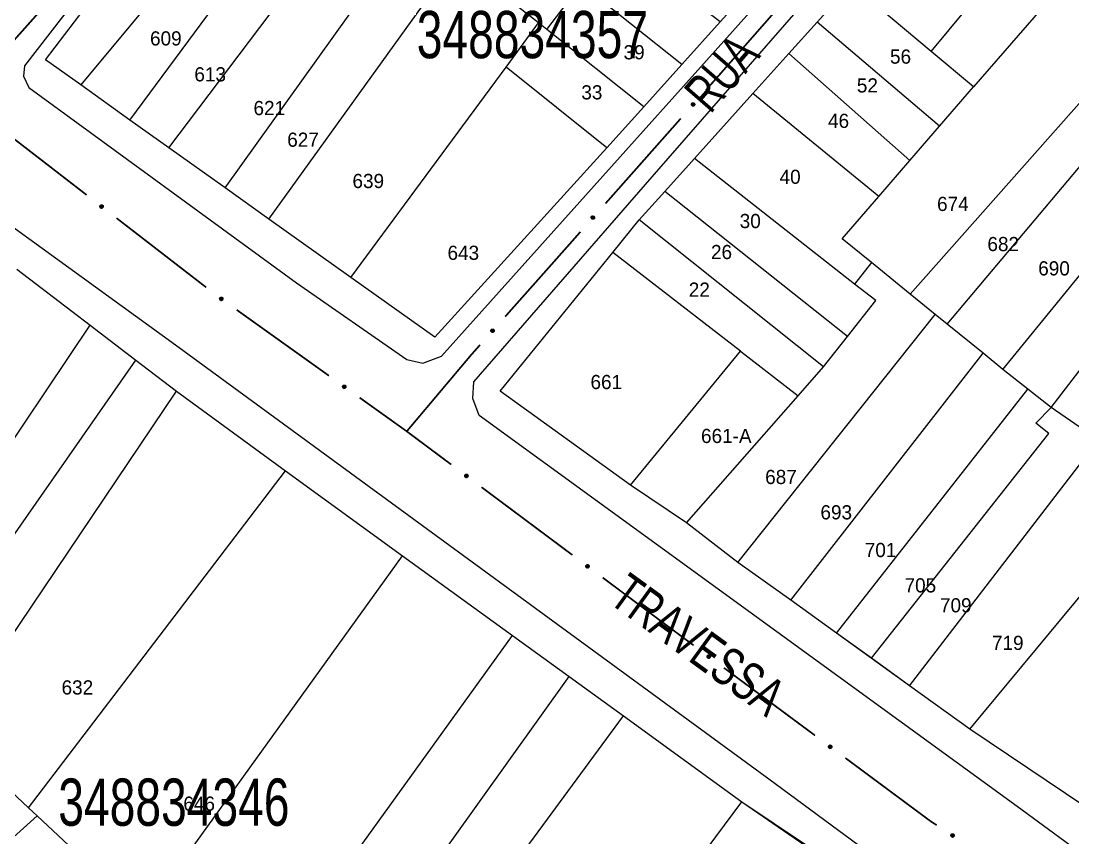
# Model space of a CAD drawing. Extents: x 199577 to 200882, y 4838726 to 4840156.
# Drawn here: x 200247.1 to 200358.4, y 4839088.8 to 4839175.2 of the extents above; entities that cross this region are included whole.
import ezdxf
from ezdxf.enums import TextEntityAlignment as Align

# ---------------------------------------------------------------- set-up
doc = ezdxf.new("R2010")
doc.units = 0
doc.header["$LTSCALE"] = 1.5
doc.header["$MEASUREMENT"] = 0
for name, color, linetype in [('CD_MALHA_LOTES', 7, 'CONTINUOUS'), ('CD_TXT_QUADRA', 2, 'CONTINUOUS'), ('RU-QUADRA', 210, 'CONTINUOUS'), ('SV-EIXO-RUA-PAV', 20, 'CONTINUOUS'), ('SV-RUA-PAVIM', 7, 'CONTINUOUS'), ('SV-TXT-RUA-PAV', 7, 'CONTINUOUS'), ('Th_NmrPorta', 1, 'CONTINUOUS')]:
    doc.layers.add(name, color=color, linetype=linetype)
doc.styles.add('ARIAL', font='ARIAL.SHX')

msp = doc.modelspace()

# ---------------------------------------------------------------- linework, layer by layer
at = {"layer": 'CD_MALHA_LOTES', "linetype": 'Continuous', "flags": 128}
for points in [[(200268.69, 4839157.55), (200291.68, 4839189.68)], [(200253.4, 4839168.45), (200249.68, 4839171.09), (200258.87, 4839183.22)], [(200321.08, 4839175.13), (200312.15, 4839181.92), (200313.32, 4839183.17)], [(200273.31, 4839154.26), (200293.22, 4839181.9)], [(200343.42, 4839172), (200351.03, 4839181.19)], [(200263.1, 4839180.1), (200253.4, 4839168.45)], [(200324.92, 4839179.4), (200321.08, 4839175.13)], [(200302.74, 4839174.32), (200306.36, 4839179.1)], [(200317.02, 4839170.61), (200306.36, 4839179.1)], [(200331.34, 4839175.1), (200334.95, 4839179.11)], [(200343.42, 4839172), (200334.95, 4839179.11)], [(200262.74, 4839161.79), (200274.44, 4839177.27)], [(200301.87, 4839175.01), (200298.66, 4839177.57)], [(200355.95, 4839177.53), (200347.9, 4839168.25)], [(200258.62, 4839164.73), (200267.56, 4839176.82)], [(200298.43, 4839170.34), (200301.87, 4839175.01)], [(200302.74, 4839174.32), (200301.87, 4839175.01)], [(200321.08, 4839175.13), (200317.02, 4839170.61)], [(200328.35, 4839171.78), (200331.34, 4839175.1)], [(200344.3, 4839164.09), (200331.34, 4839175.1)], [(200313, 4839166.14), (200302.74, 4839174.32)], [(200324.55, 4839167.55), (200328.35, 4839171.78)], [(200341.16, 4839160.46), (200328.35, 4839171.78)], [(200341.19, 4839146.32), (200363.72, 4839171.74)], [(200347.9, 4839168.25), (200343.42, 4839172)], [(200317.02, 4839170.61), (200313, 4839166.14)], [(200281.99, 4839148.08), (200298.43, 4839170.34)], [(200309.1, 4839161.79), (200298.43, 4839170.34)], [(200258.62, 4839164.73), (200253.4, 4839168.45)], [(200345.11, 4839143.13), (200367.08, 4839169.24)], [(200318.37, 4839160.67), (200324.55, 4839167.55)], [(200337.87, 4839156.66), (200324.55, 4839167.55)], [(200344.3, 4839164.09), (200347.9, 4839168.25)], [(200313, 4839166.14), (200309.1, 4839161.79)], [(200351.01, 4839138.33), (200372.78, 4839164.99)], [(200262.74, 4839161.79), (200258.62, 4839164.73)], [(200341.16, 4839160.46), (200344.3, 4839164.09)], [(200268.69, 4839157.55), (200262.74, 4839161.79)], [(200309.1, 4839161.79), (200290.87, 4839141.75), (200281.99, 4839148.08)], [(200356.11, 4839134.32), (200377.17, 4839161.74)], [(200315.21, 4839157.16), (200318.37, 4839160.67)], [(200335.31, 4839147.37), (200318.37, 4839160.67)], [(200337.87, 4839156.66), (200341.16, 4839160.46)], [(200273.31, 4839154.26), (200268.69, 4839157.55)], [(200312.52, 4839154.16), (200315.21, 4839157.16)], [(200334.54, 4839141.83), (200315.21, 4839157.16)], [(200333.99, 4839152.18), (200337.87, 4839156.66)], [(200281.99, 4839148.08), (200273.31, 4839154.26)], [(200309.72, 4839150.71), (200312.52, 4839154.16)], [(200332, 4839138.6), (200312.52, 4839154.16)], [(200337.1, 4839149.65), (200333.99, 4839152.18)], [(200311.58, 4839126.11), (200297.79, 4839136.03), (200309.72, 4839150.71)], [(200323.23, 4839140.27), (200309.72, 4839150.71)], [(200337.1, 4839149.65), (200335.31, 4839147.37)], [(200341.19, 4839146.32), (200337.1, 4839149.65)], [(200246.63, 4839148.94), (200254.41, 4839143.01)], [(200334.54, 4839141.83), (200337.54, 4839145.63), (200335.31, 4839147.37)], [(200343.84, 4839144.17), (200341.19, 4839146.32)], [(200322.96, 4839117.92), (200343.84, 4839144.17)], [(200345.11, 4839143.13), (200343.84, 4839144.17)], [(200231, 4839108.17), (200254.41, 4839143.01)], [(200254.41, 4839143.01), (200259.22, 4839139.34)], [(200348.9, 4839140.05), (200345.11, 4839143.13)], [(200332, 4839138.6), (200334.54, 4839141.83)], [(200234.85, 4839104.39), (200259.22, 4839139.34)], [(200259.22, 4839139.34), (200263.54, 4839136.05)], [(200311.58, 4839126.11), (200323.23, 4839140.27)], [(200323.23, 4839140.27), (200329.32, 4839135.56)], [(200328.55, 4839113.91), (200348.9, 4839140.05)], [(200351.01, 4839138.33), (200348.9, 4839140.05)], [(200329.32, 4839135.56), (200332, 4839138.6)], [(200353.64, 4839136.27), (200351.01, 4839138.33)], [(200239.28, 4839100.02), (200263.54, 4839136.05)], [(200263.54, 4839136.05), (200275.08, 4839127.6)], [(200333.38, 4839110.43), (200353.64, 4839136.27)], [(200356.11, 4839134.32), (200353.64, 4839136.27)], [(200317.52, 4839122.12), (200329.32, 4839135.56)], [(200337.08, 4839107.77), (200355.86, 4839131.55), (200354.5, 4839132.65), (200356.11, 4839134.32)], [(200361.13, 4839130.85), (200356.11, 4839134.32)], [(200341.11, 4839104.87), (200361.13, 4839130.85)], [(200347.51, 4839100.27), (200371.26, 4839128.88)], [(200247.89, 4839091.96), (200275.08, 4839127.6)], [(200275.08, 4839127.6), (200287.47, 4839118.62)], [(200317.52, 4839122.12), (200311.58, 4839126.11)], [(200322.96, 4839117.92), (200317.52, 4839122.12)], [(200260.05, 4839080.55), (200287.47, 4839118.62)], [(200287.47, 4839118.62), (200299.09, 4839110.2)], [(200328.55, 4839113.91), (200322.96, 4839117.92)], [(200333.38, 4839110.43), (200328.55, 4839113.91)], [(200337.08, 4839107.77), (200333.38, 4839110.43)], [(200270.89, 4839071.03), (200299.09, 4839110.2)], [(200299.09, 4839110.2), (200305.11, 4839105.84)], [(200341.11, 4839104.87), (200337.08, 4839107.77)], [(200276.63, 4839066.07), (200305.11, 4839105.84)], [(200305.11, 4839105.84), (200310.84, 4839101.69)], [(200347.51, 4839100.27), (200341.11, 4839104.87)], [(200290.64, 4839074.21), (200310.84, 4839101.69)], [(200310.84, 4839101.69), (200323.39, 4839092.59)], [(200247.89, 4839091.96), (200239.28, 4839100.02)], [(200361.73, 4839090.71), (200347.51, 4839100.27)], [(200315.03, 4839081.34), (200323.39, 4839092.59)], [(200323.39, 4839092.59), (200333.32, 4839085.73), (200340.39, 4839081.2), (200325.72, 4839069.61)], [(200248.8, 4839091.1), (200247.89, 4839091.96)], [(200221.54, 4839066.56), (200248.8, 4839091.1)], [(200258.81, 4839081.71), (200248.8, 4839091.1)]]:
    msp.add_lwpolyline(points, dxfattribs=at)
at = {"layer": 'RU-QUADRA', "linetype": 'Continuous', "flags": 128}
for points in [[(200324.92, 4839179.4), (200321.08, 4839175.13), (200317.02, 4839170.61), (200313, 4839166.14), (200309.1, 4839161.79), (200290.87, 4839141.75), (200281.99, 4839148.08), (200273.31, 4839154.26), (200268.69, 4839157.55), (200262.74, 4839161.79), (200258.62, 4839164.73), (200253.4, 4839168.45), (200249.68, 4839171.09), (200258.87, 4839183.22)], [(200361.73, 4839090.71), (200347.51, 4839100.27), (200341.11, 4839104.87), (200333.38, 4839110.43), (200328.55, 4839113.91), (200322.96, 4839117.92), (200317.52, 4839122.12), (200311.58, 4839126.11), (200297.79, 4839136.03), (200309.72, 4839150.71), (200312.52, 4839154.16), (200315.21, 4839157.16), (200318.37, 4839160.67), (200324.55, 4839167.55), (200328.35, 4839171.78), (200331.34, 4839175.1), (200334.95, 4839179.11)], [(200246.63, 4839148.94), (200254.41, 4839143.01), (200259.22, 4839139.34), (200263.54, 4839136.05), (200275.08, 4839127.6), (200287.47, 4839118.62), (200299.09, 4839110.2), (200305.11, 4839105.84), (200310.84, 4839101.69), (200323.39, 4839092.59), (200340.39, 4839081.2), (200325.72, 4839069.61), (200317.36, 4839063.54), (200310.29, 4839058.41), (200296.79, 4839048.63), (200291.76, 4839044.98), (200286.56, 4839041.21), (200253.99, 4839017.6), (200237.91, 4839041.86)]]:
    msp.add_lwpolyline(points, dxfattribs=at)
at = {"layer": 'SV-EIXO-RUA-PAV', "const_width": 0.18}
for points in [[(200249.477723, 4839176.686335), (200241.491087, 4839167.730128)], [(200320.94, 4839169.45), (200327.477019, 4839176.891382)], [(200319.551189, 4839167.881337), (200320.876951, 4839169.378786)], [(200320.876951, 4839169.378786), (200320.94, 4839169.45)], [(200308.94509, 4839155.901743), (200316.899664, 4839164.886438)], [(200244.533733, 4839164.144881), (200254.028071, 4839156.80611)], [(200257.19285, 4839154.359853), (200266.687187, 4839147.021082)], [(200303.72, 4839150), (200306.293566, 4839152.906844)], [(200298.328071, 4839143.931835), (200303.641883, 4839149.912086)], [(200303.641883, 4839149.912086), (200303.72, 4839150)], [(200269.909072, 4839144.65165), (200279.672887, 4839137.675411)], [(200294.71, 4839139.86), (200295.671164, 4839140.94171)], [(200287.91, 4839131.79), (200294.353692, 4839139.437146)], [(200294.353692, 4839139.437146), (200294.71, 4839139.86)], [(200282.927492, 4839135.349998), (200287.8094, 4839131.861879)], [(200287.8094, 4839131.861879), (200287.91, 4839131.79)], [(200287.91, 4839131.79), (200292.619082, 4839128.274869)], [(200295.824524, 4839125.882141), (200305.440849, 4839118.70396)], [(200308.646291, 4839116.311233), (200314.255814, 4839112.12396)], [(200314.255814, 4839112.12396), (200314.73, 4839111.77)], [(200314.73, 4839111.77), (200318.269932, 4839109.142881)], [(200321.482012, 4839106.759073), (200331.118253, 4839099.607649)], [(200334.330333, 4839097.223841), (200343.163554, 4839090.668369)], [(200343.163554, 4839090.668369), (200343.35, 4839090.53)], [(200343.35, 4839090.53), (200343.994948, 4839090.113361)]]:
    msp.add_lwpolyline(points, dxfattribs=at)
at = {"layer": 'SV-EIXO-RUA-PAV'}
for points in [[(200318.047763, 4839166.349281), (200318.044103, 4839166.398052), (200318.050931, 4839166.440717), (200318.066867, 4839166.474663), (200318.088771, 4839166.500988), (200318.114214, 4839166.525395), (200318.145294, 4839166.544344), (200318.184449, 4839166.557734), (200318.233347, 4839166.561749), (200318.276594, 4839166.551882), (200318.31071, 4839166.538039), (200318.339475, 4839166.516779), (200318.362771, 4839166.491666), (200318.381387, 4839166.45873), (200318.394568, 4839166.418919), (200318.397416, 4839166.369652), (200318.390436, 4839166.32787), (200318.374159, 4839166.295441), (200318.352602, 4839166.266658), (200318.326329, 4839166.242051), (200318.295713, 4839166.223626), (200318.255605, 4839166.210426), (200318.206941, 4839166.20826), (200318.165189, 4839166.214746), (200318.13254, 4839166.230563), (200318.10468, 4839166.252424), (200318.07989, 4839166.277645), (200318.059541, 4839166.308094), (200318.047763, 4839166.349281)], [(200255.564102, 4839155.757946), (200255.612522, 4839155.764845), (200255.655546, 4839155.760874), (200255.690478, 4839155.747232), (200255.718202, 4839155.727129), (200255.74425, 4839155.703368), (200255.765226, 4839155.673618), (200255.781193, 4839155.635442), (200255.788454, 4839155.586919), (200255.781489, 4839155.543112), (200255.769947, 4839155.50815), (200255.750649, 4839155.478033), (200255.727143, 4839155.453116), (200255.69552, 4839155.43235), (200255.656674, 4839155.416547), (200255.607706, 4839155.410426), (200255.565552, 4839155.414609), (200255.532111, 4839155.428691), (200255.501957, 4839155.448283), (200255.475655, 4839155.47286), (200255.455233, 4839155.502182), (200255.439392, 4839155.541322), (200255.433991, 4839155.589734), (200255.437684, 4839155.631824), (200255.451292, 4839155.665454), (200255.471249, 4839155.694707), (200255.494764, 4839155.721122), (200255.523791, 4839155.743453), (200255.564102, 4839155.757946)], [(200307.441665, 4839154.369687), (200307.438005, 4839154.418458), (200307.444832, 4839154.461123), (200307.460769, 4839154.495069), (200307.482673, 4839154.521393), (200307.508115, 4839154.545801), (200307.539196, 4839154.56475), (200307.57835, 4839154.57814), (200307.627249, 4839154.582155), (200307.670495, 4839154.572288), (200307.704611, 4839154.558445), (200307.733376, 4839154.537185), (200307.756673, 4839154.512072), (200307.775288, 4839154.479136), (200307.78847, 4839154.439324), (200307.791317, 4839154.390057), (200307.784337, 4839154.348276), (200307.768061, 4839154.315846), (200307.746504, 4839154.287063), (200307.720231, 4839154.262456), (200307.689614, 4839154.244032), (200307.649506, 4839154.230832), (200307.600842, 4839154.228666), (200307.559091, 4839154.235152), (200307.526442, 4839154.250969), (200307.498582, 4839154.27283), (200307.473791, 4839154.29805), (200307.453443, 4839154.3285), (200307.441665, 4839154.369687)], [(200268.228859, 4839145.987453), (200268.276984, 4839145.996169), (200268.320128, 4839145.993819), (200268.355548, 4839145.981503), (200268.38401, 4839145.962457), (200268.410933, 4839145.939693), (200268.433014, 4839145.910754), (200268.450406, 4839145.873206), (200268.459489, 4839145.824991), (200268.454177, 4839145.780952), (200268.44396, 4839145.745581), (200268.425809, 4839145.714759), (200268.403257, 4839145.688975), (200268.372438, 4839145.667033), (200268.334214, 4839145.649779), (200268.285511, 4839145.641819), (200268.24323, 4839145.644413), (200268.209283, 4839145.657226), (200268.178412, 4839145.67567), (200268.151204, 4839145.699239), (200268.129693, 4839145.727772), (200268.112391, 4839145.766288), (200268.105171, 4839145.814462), (200268.107277, 4839145.856662), (200268.11961, 4839145.89078), (200268.138452, 4839145.920764), (200268.160955, 4839145.948045), (200268.189122, 4839145.971452), (200268.228859, 4839145.987453)], [(200296.821892, 4839142.402485), (200296.81832, 4839142.451263), (200296.825224, 4839142.493916), (200296.841222, 4839142.527833), (200296.863173, 4839142.554118), (200296.888659, 4839142.57848), (200296.919774, 4839142.597373), (200296.958952, 4839142.610692), (200297.007858, 4839142.614619), (200297.051087, 4839142.604675), (200297.085178, 4839142.59077), (200297.113905, 4839142.569459), (200297.137156, 4839142.544304), (200297.155712, 4839142.511335), (200297.168822, 4839142.471499), (200297.171581, 4839142.422227), (200297.164526, 4839142.380458), (200297.148191, 4839142.348058), (200297.126583, 4839142.319314), (200297.100265, 4839142.294754), (200297.069615, 4839142.276385), (200297.029484, 4839142.263257), (200296.980816, 4839142.261179), (200296.939076, 4839142.26774), (200296.906455, 4839142.283616), (200296.878635, 4839142.305526), (200296.85389, 4839142.330791), (200296.833596, 4839142.361278), (200296.821892, 4839142.402485)], [(200281.247279, 4839136.685801), (200281.295405, 4839136.694517), (200281.338549, 4839136.692167), (200281.373969, 4839136.679851), (200281.402431, 4839136.660805), (200281.429354, 4839136.638041), (200281.451434, 4839136.609102), (200281.468827, 4839136.571554), (200281.477909, 4839136.523339), (200281.472597, 4839136.4793), (200281.46238, 4839136.443929), (200281.44423, 4839136.413107), (200281.421677, 4839136.387323), (200281.390858, 4839136.365381), (200281.352635, 4839136.348127), (200281.303932, 4839136.340168), (200281.26165, 4839136.342761), (200281.227703, 4839136.355574), (200281.196833, 4839136.374018), (200281.169625, 4839136.397587), (200281.148114, 4839136.42612), (200281.130811, 4839136.464636), (200281.123592, 4839136.51281), (200281.125697, 4839136.55501), (200281.13803, 4839136.589128), (200281.156872, 4839136.619112), (200281.179376, 4839136.646393), (200281.207543, 4839136.6698), (200281.247279, 4839136.685801)], [(200294.172511, 4839127.252666), (200294.220808, 4839127.260378), (200294.263893, 4839127.25713), (200294.299049, 4839127.244077), (200294.327108, 4839127.224443), (200294.353551, 4839127.201123), (200294.375024, 4839127.17173), (200294.39163, 4839127.133827), (200294.399706, 4839127.085434), (200294.393477, 4839127.041515), (200294.382525, 4839127.006364), (200294.363736, 4839126.975928), (200294.340652, 4839126.950619), (200294.309382, 4839126.929324), (200294.270807, 4839126.912871), (200294.221949, 4839126.905928), (200294.179731, 4839126.909402), (200294.146058, 4839126.922919), (200294.115579, 4839126.942002), (200294.088868, 4839126.966133), (200294.067956, 4839126.995108), (200294.05146, 4839127.033977), (200294.045246, 4839127.082291), (200294.04823, 4839127.124438), (200294.061271, 4839127.158291), (200294.080734, 4839127.187876), (200294.103801, 4839127.214682), (200294.13245, 4839127.237497), (200294.172511, 4839127.252666)], [(200306.994278, 4839117.681757), (200307.042575, 4839117.689469), (200307.08566, 4839117.686221), (200307.120816, 4839117.673169), (200307.148875, 4839117.653534), (200307.175318, 4839117.630214), (200307.19679, 4839117.600821), (200307.213397, 4839117.562919), (200307.221473, 4839117.514525), (200307.215244, 4839117.470607), (200307.204292, 4839117.435456), (200307.185503, 4839117.405019), (200307.162418, 4839117.37971), (200307.131149, 4839117.358415), (200307.092574, 4839117.341962), (200307.043716, 4839117.335019), (200307.001498, 4839117.338493), (200306.967825, 4839117.35201), (200306.937345, 4839117.371093), (200306.910635, 4839117.395225), (200306.889723, 4839117.424199), (200306.873226, 4839117.463068), (200306.867013, 4839117.511382), (200306.869997, 4839117.553529), (200306.883038, 4839117.587383), (200306.902501, 4839117.616967), (200306.925568, 4839117.643773), (200306.954217, 4839117.666588), (200306.994278, 4839117.681757)], [(200319.826197, 4839108.125), (200319.874472, 4839108.132846), (200319.917566, 4839108.129718), (200319.952758, 4839108.116763), (200319.980871, 4839108.097207), (200320.007379, 4839108.073961), (200320.028933, 4839108.044627), (200320.045644, 4839108.006771), (200320.053855, 4839107.9584), (200320.047749, 4839107.914464), (200320.036894, 4839107.879283), (200320.01819, 4839107.848794), (200319.995176, 4839107.823422), (200319.963965, 4839107.80204), (200319.925437, 4839107.785479), (200319.876598, 4839107.7784), (200319.83437, 4839107.781757), (200319.80066, 4839107.795181), (200319.770128, 4839107.814179), (200319.74335, 4839107.838236), (200319.722357, 4839107.867152), (200319.705753, 4839107.905975), (200319.699405, 4839107.954272), (200319.702272, 4839107.996427), (200319.715219, 4839108.030316), (200319.7346, 4839108.059955), (200319.757592, 4839108.086825), (200319.786177, 4839108.10972), (200319.826197, 4839108.125)], [(200332.674517, 4839098.589768), (200332.722792, 4839098.597614), (200332.765887, 4839098.594486), (200332.801079, 4839098.581531), (200332.829192, 4839098.561975), (200332.8557, 4839098.538729), (200332.877254, 4839098.509395), (200332.893965, 4839098.471539), (200332.902176, 4839098.423168), (200332.89607, 4839098.379232), (200332.885215, 4839098.344051), (200332.866511, 4839098.313562), (200332.843497, 4839098.28819), (200332.812286, 4839098.266808), (200332.773757, 4839098.250247), (200332.724919, 4839098.243168), (200332.682691, 4839098.246525), (200332.648981, 4839098.259949), (200332.618449, 4839098.278947), (200332.591671, 4839098.303004), (200332.570678, 4839098.33192), (200332.554074, 4839098.370743), (200332.547726, 4839098.41904), (200332.550593, 4839098.461195), (200332.56354, 4839098.495084), (200332.582921, 4839098.524723), (200332.605913, 4839098.551593), (200332.634498, 4839098.574488), (200332.674517, 4839098.589768)], [(200345.61394, 4839089.198537), (200345.661605, 4839089.209496), (200345.704811, 4839089.209169), (200345.740769, 4839089.198524), (200345.770091, 4839089.180832), (200345.798051, 4839089.159353), (200345.821462, 4839089.131479), (200345.840593, 4839089.094786), (200345.851923, 4839089.047049), (200345.848678, 4839089.00281), (200345.840128, 4839088.966999), (200345.82344, 4839088.935362), (200345.802119, 4839088.90855), (200345.772361, 4839088.88519), (200345.734987, 4839088.866165), (200345.68671, 4839088.855934), (200345.644354, 4839088.856546), (200345.609844, 4839088.867756), (200345.578144, 4839088.884734), (200345.549863, 4839088.907004), (200345.52704, 4839088.934498), (200345.507953, 4839088.972163), (200345.498486, 4839089.019946), (200345.498614, 4839089.062198), (200345.509336, 4839089.096856), (200345.526754, 4839089.127689), (200345.547956, 4839089.155994), (200345.574996, 4839089.180694), (200345.61394, 4839089.198537)]]:
    msp.add_lwpolyline(points, close=True, dxfattribs=at)
for points in [[(200318.044103, 4839166.398052), (200318.145294, 4839166.544344)], [(200318.046849, 4839166.375928), (200318.160284, 4839166.545223)], [(200318.047763, 4839166.349281), (200318.184449, 4839166.557734)], [(200318.04789, 4839166.42239), (200318.124624, 4839166.527588)], [(200318.050931, 4839166.440717), (200318.114214, 4839166.525395)], [(200318.055556, 4839166.328125), (200318.20797, 4839166.555856)], [(200318.059541, 4839166.308094), (200318.233347, 4839166.561749)], [(200318.072957, 4839166.296317), (200318.251602, 4839166.553676)], [(200318.07989, 4839166.277645), (200318.276594, 4839166.551882)], [(200318.093975, 4839166.268596), (200318.289019, 4839166.542418)], [(200318.10468, 4839166.252424), (200318.31071, 4839166.538039)], [(200318.120655, 4839166.243153), (200318.325883, 4839166.52436)], [(200318.13254, 4839166.230563), (200318.339475, 4839166.516779)], [(200318.151741, 4839166.224743), (200318.349498, 4839166.50163)], [(200318.165189, 4839166.214746), (200318.362771, 4839166.491666)], [(200318.188254, 4839166.212464), (200318.369729, 4839166.470961)], [(200318.206941, 4839166.20826), (200318.381387, 4839166.45873)], [(200318.232673, 4839166.213232), (200318.386343, 4839166.436206)], [(200318.255605, 4839166.210426), (200318.394568, 4839166.418919)], [(200318.277528, 4839166.222726), (200318.391197, 4839166.388169)], [(200318.295713, 4839166.223626), (200318.397416, 4839166.369652)], [(200318.313422, 4839166.236509), (200318.390039, 4839166.343633)], [(200318.326329, 4839166.242051), (200318.390436, 4839166.32787)], [(200255.433991, 4839155.589734), (200255.69552, 4839155.43235)], [(200255.436942, 4839155.608659), (200255.706948, 4839155.444796)], [(200255.437684, 4839155.631824), (200255.727143, 4839155.453116)], [(200255.439392, 4839155.541322), (200255.656674, 4839155.416547)], [(200255.440666, 4839155.56439), (200255.673375, 4839155.425905)], [(200255.446763, 4839155.645908), (200255.736202, 4839155.467024)], [(200255.451292, 4839155.665454), (200255.750649, 4839155.478033)], [(200255.453125, 4839155.520267), (200255.625768, 4839155.417863)], [(200255.455233, 4839155.502182), (200255.607706, 4839155.410426)], [(200255.463062, 4839155.67815), (200255.757309, 4839155.4921)], [(200255.469267, 4839155.485369), (200255.581253, 4839155.416054)], [(200255.471249, 4839155.694707), (200255.769947, 4839155.50815)], [(200255.475655, 4839155.47286), (200255.565552, 4839155.414609)], [(200255.486673, 4839155.706465), (200255.772873, 4839155.530084)], [(200255.494764, 4839155.721122), (200255.781489, 4839155.543112)], [(200255.512933, 4839155.729283), (200255.781614, 4839155.568168)], [(200255.523791, 4839155.743453), (200255.788454, 4839155.586919)], [(200255.543512, 4839155.748763), (200255.780884, 4839155.611848)], [(200255.564102, 4839155.757946), (200255.781193, 4839155.635442)], [(200255.590629, 4839155.760633), (200255.7671, 4839155.65872)], [(200255.612522, 4839155.764845), (200255.765226, 4839155.673618)], [(200255.637058, 4839155.762687), (200255.74713, 4839155.693127)], [(200255.655546, 4839155.760874), (200255.74425, 4839155.703368)], [(200307.438005, 4839154.418458), (200307.539196, 4839154.56475)], [(200307.440751, 4839154.396334), (200307.554186, 4839154.565628)], [(200307.441665, 4839154.369687), (200307.57835, 4839154.57814)], [(200307.441792, 4839154.442796), (200307.518526, 4839154.547993)], [(200307.444832, 4839154.461123), (200307.508115, 4839154.545801)], [(200307.449458, 4839154.348531), (200307.601872, 4839154.576261)], [(200307.453443, 4839154.3285), (200307.627249, 4839154.582155)], [(200307.466858, 4839154.316723), (200307.645503, 4839154.574082)], [(200307.473791, 4839154.29805), (200307.670495, 4839154.572288)], [(200307.487877, 4839154.289002), (200307.682921, 4839154.562824)], [(200307.498582, 4839154.27283), (200307.704611, 4839154.558445)], [(200307.514557, 4839154.263558), (200307.719785, 4839154.544766)], [(200307.526442, 4839154.250969), (200307.733376, 4839154.537185)], [(200307.545643, 4839154.245149), (200307.7434, 4839154.522036)], [(200307.559091, 4839154.235152), (200307.756673, 4839154.512072)], [(200307.582155, 4839154.23287), (200307.763631, 4839154.491367)], [(200307.600842, 4839154.228666), (200307.775288, 4839154.479136)], [(200307.626574, 4839154.233638), (200307.780244, 4839154.456612)], [(200307.649506, 4839154.230832), (200307.78847, 4839154.439324)], [(200307.671429, 4839154.243132), (200307.785099, 4839154.408575)], [(200307.689614, 4839154.244032), (200307.791317, 4839154.390057)], [(200307.707324, 4839154.256915), (200307.783941, 4839154.364038)], [(200307.720231, 4839154.262456), (200307.784337, 4839154.348276)], [(200268.276984, 4839145.996169), (200268.433014, 4839145.910754)], [(200268.301584, 4839145.994936), (200268.414197, 4839145.929567)], [(200268.105171, 4839145.814462), (200268.372438, 4839145.667033)], [(200268.107277, 4839145.856662), (200268.403257, 4839145.688975)], [(200268.107408, 4839145.833485), (200268.383389, 4839145.6799)], [(200268.112391, 4839145.766288), (200268.334214, 4839145.649779)], [(200268.112795, 4839145.789388), (200268.350551, 4839145.659759)], [(200268.11582, 4839145.871078), (200268.411786, 4839145.703213)], [(200268.11961, 4839145.89078), (200268.425809, 4839145.714759)], [(200268.126906, 4839145.745764), (200268.30328, 4839145.649931)], [(200268.129693, 4839145.727772), (200268.285511, 4839145.641819)], [(200268.130894, 4839145.903911), (200268.431935, 4839145.729066)], [(200268.138452, 4839145.920764), (200268.44396, 4839145.745581)], [(200268.144349, 4839145.711499), (200268.258866, 4839145.646448)], [(200268.151204, 4839145.699239), (200268.24323, 4839145.644413)], [(200268.153422, 4839145.933094), (200268.446057, 4839145.767609)], [(200268.160955, 4839145.948045), (200268.454177, 4839145.780952)], [(200268.178805, 4839145.956884), (200268.453359, 4839145.805995)], [(200268.189122, 4839145.971452), (200268.459489, 4839145.824991)], [(200268.208629, 4839145.9775), (200268.450986, 4839145.849616)], [(200268.228859, 4839145.987453), (200268.450406, 4839145.873206)], [(200268.255266, 4839145.991135), (200268.435448, 4839145.895936)], [(200268.320128, 4839145.993819), (200268.410933, 4839145.939693)], [(200296.81832, 4839142.451263), (200296.919774, 4839142.597373)], [(200296.821026, 4839142.429134), (200296.934766, 4839142.598225)], [(200296.821892, 4839142.402485), (200296.958952, 4839142.610692)], [(200296.822151, 4839142.475594), (200296.899074, 4839142.580654)], [(200296.825224, 4839142.493916), (200296.888659, 4839142.57848)], [(200296.829647, 4839142.381316), (200296.98247, 4839142.608772)], [(200296.833596, 4839142.361278), (200297.007858, 4839142.614619)], [(200296.84699, 4839142.349477), (200297.026098, 4839142.606513)], [(200296.85389, 4839142.330791), (200297.051087, 4839142.604675)], [(200296.867959, 4839142.321718), (200297.063495, 4839142.595189)], [(200296.878635, 4839142.305526), (200297.085178, 4839142.59077)], [(200296.894594, 4839142.296226), (200297.100326, 4839142.577065)], [(200296.906455, 4839142.283616), (200297.113905, 4839142.569459)], [(200296.925646, 4839142.277761), (200297.123901, 4839142.554292)], [(200296.939076, 4839142.26774), (200297.137156, 4839142.544304)], [(200296.962136, 4839142.265416), (200297.144077, 4839142.523587)], [(200296.980816, 4839142.261179), (200297.155712, 4839142.511335)], [(200297.006557, 4839142.266104), (200297.160627, 4839142.488801)], [(200297.029484, 4839142.263257), (200297.168822, 4839142.471499)], [(200297.051429, 4839142.275518), (200297.165396, 4839142.440756)], [(200297.069615, 4839142.276385), (200297.171581, 4839142.422227)], [(200297.087348, 4839142.289236), (200297.164157, 4839142.396222)], [(200297.100265, 4839142.294754), (200297.164526, 4839142.380458)], [(200281.123592, 4839136.51281), (200281.390858, 4839136.365381)], [(200281.125697, 4839136.55501), (200281.421677, 4839136.387323)], [(200281.125828, 4839136.531834), (200281.40181, 4839136.378248)], [(200281.130811, 4839136.464636), (200281.352635, 4839136.348127)], [(200281.131215, 4839136.487736), (200281.368972, 4839136.358108)], [(200281.13424, 4839136.569426), (200281.430206, 4839136.401561)], [(200281.13803, 4839136.589128), (200281.44423, 4839136.413107)], [(200281.145326, 4839136.444113), (200281.321701, 4839136.34828)], [(200281.148114, 4839136.42612), (200281.303932, 4839136.340168)], [(200281.149314, 4839136.602259), (200281.450355, 4839136.427414)], [(200281.156872, 4839136.619112), (200281.46238, 4839136.443929)], [(200281.16277, 4839136.409848), (200281.277286, 4839136.344796)], [(200281.169625, 4839136.397587), (200281.26165, 4839136.342761)], [(200281.171843, 4839136.631442), (200281.464478, 4839136.465957)], [(200281.179376, 4839136.646393), (200281.472597, 4839136.4793)], [(200281.197226, 4839136.655232), (200281.47178, 4839136.504343)], [(200281.207543, 4839136.6698), (200281.477909, 4839136.523339)], [(200281.22705, 4839136.675849), (200281.469407, 4839136.547964)], [(200281.247279, 4839136.685801), (200281.468827, 4839136.571554)], [(200281.273687, 4839136.689483), (200281.453868, 4839136.594284)], [(200281.295405, 4839136.694517), (200281.451434, 4839136.609102)], [(200281.320005, 4839136.693284), (200281.432618, 4839136.627915)], [(200281.338549, 4839136.692167), (200281.429354, 4839136.638041)], [(200294.045246, 4839127.082291), (200294.309382, 4839126.929324)], [(200294.047878, 4839127.101263), (200294.320599, 4839126.94196)], [(200294.04823, 4839127.124438), (200294.340652, 4839126.950619)], [(200294.057072, 4839127.138672), (200294.349476, 4839126.964677)], [(200294.061271, 4839127.158291), (200294.363736, 4839126.975928)], [(200294.072827, 4839127.171184), (200294.370159, 4839126.990104)], [(200294.080734, 4839127.187876), (200294.382525, 4839127.006364)], [(200294.095958, 4839127.199891), (200294.385082, 4839127.028345)], [(200294.103801, 4839127.214682), (200294.393477, 4839127.041515)], [(200294.121831, 4839127.223147), (200294.393182, 4839127.06657)], [(200294.13245, 4839127.237497), (200294.399706, 4839127.085434)], [(200294.152079, 4839127.243138), (200294.391718, 4839127.110231)], [(200294.172511, 4839127.252666), (200294.39163, 4839127.133827)], [(200294.198989, 4839127.255798), (200294.377148, 4839127.156865)], [(200294.220808, 4839127.260378), (200294.375024, 4839127.17173)], [(200294.245377, 4839127.258632), (200294.356603, 4839127.190931)], [(200294.263893, 4839127.25713), (200294.353551, 4839127.201123)], [(200294.05146, 4839127.033977), (200294.270807, 4839126.912871)], [(200294.052345, 4839127.057063), (200294.287349, 4839126.922508)], [(200294.065544, 4839127.013155), (200294.239883, 4839126.913668)], [(200294.067956, 4839126.995108), (200294.221949, 4839126.905928)], [(200294.08227, 4839126.978534), (200294.195406, 4839126.91111)], [(200294.088868, 4839126.966133), (200294.179731, 4839126.909402)], [(200306.867013, 4839117.511382), (200307.131149, 4839117.358415)], [(200306.869645, 4839117.530354), (200307.142366, 4839117.371051)], [(200306.869997, 4839117.553529), (200307.162418, 4839117.37971)], [(200306.873226, 4839117.463068), (200307.092574, 4839117.341962)], [(200306.874112, 4839117.486154), (200307.109116, 4839117.3516)], [(200306.878839, 4839117.567763), (200307.171242, 4839117.393768)], [(200306.883038, 4839117.587383), (200307.185503, 4839117.405019)], [(200306.887311, 4839117.442246), (200307.06165, 4839117.342759)], [(200306.889723, 4839117.424199), (200307.043716, 4839117.335019)], [(200306.894593, 4839117.600275), (200307.191925, 4839117.419195)], [(200306.902501, 4839117.616967), (200307.204292, 4839117.435456)], [(200306.904037, 4839117.407625), (200307.017173, 4839117.340202)], [(200306.910635, 4839117.395225), (200307.001498, 4839117.338493)], [(200306.917725, 4839117.628982), (200307.206848, 4839117.457436)], [(200306.925568, 4839117.643773), (200307.215244, 4839117.470607)], [(200306.943598, 4839117.652238), (200307.214949, 4839117.495661)], [(200306.954217, 4839117.666588), (200307.221473, 4839117.514525)], [(200306.973845, 4839117.672229), (200307.213485, 4839117.539322)], [(200306.994278, 4839117.681757), (200307.213397, 4839117.562919)], [(200307.020756, 4839117.684889), (200307.198915, 4839117.585956)], [(200307.042575, 4839117.689469), (200307.19679, 4839117.600821)], [(200307.067144, 4839117.687723), (200307.17837, 4839117.620023)], [(200307.08566, 4839117.686221), (200307.175318, 4839117.630214)], [(200319.699405, 4839107.954272), (200319.963965, 4839107.80204)], [(200319.701985, 4839107.973251), (200319.975147, 4839107.814707)], [(200319.702272, 4839107.996427), (200319.995176, 4839107.823422)], [(200319.705753, 4839107.905975), (200319.925437, 4839107.785479)], [(200319.706574, 4839107.929063), (200319.941951, 4839107.795163)], [(200319.711074, 4839108.010686), (200320.003961, 4839107.837504)], [(200319.715219, 4839108.030316), (200320.01819, 4839107.848794)], [(200319.719895, 4839107.885193), (200319.894511, 4839107.78619)], [(200319.722357, 4839107.867152), (200319.876598, 4839107.7784)], [(200319.726739, 4839108.043241), (200320.024573, 4839107.862988)], [(200319.7346, 4839108.059955), (200320.036894, 4839107.879283)], [(200319.736717, 4839107.850618), (200319.85004, 4839107.783509)], [(200319.74335, 4839107.838236), (200319.83437, 4839107.781757)], [(200319.74979, 4839108.072013), (200320.039389, 4839107.90127)], [(200319.757592, 4839108.086825), (200320.047749, 4839107.914464)], [(200319.775599, 4839108.09534), (200320.047383, 4839107.939518)], [(200319.786177, 4839108.10972), (200320.053855, 4839107.9584)], [(200319.80579, 4839108.115415), (200320.045798, 4839107.983175)], [(200319.826197, 4839108.125), (200320.045644, 4839108.006771)], [(200319.852666, 4839108.128205), (200320.031099, 4839108.029768)], [(200319.874472, 4839108.132846), (200320.028933, 4839108.044627)], [(200319.899045, 4839108.131169), (200320.010459, 4839108.063777)], [(200319.917566, 4839108.129718), (200320.007379, 4839108.073961)], [(200332.547726, 4839098.41904), (200332.812286, 4839098.266808)], [(200332.550306, 4839098.438019), (200332.823468, 4839098.279475)], [(200332.550593, 4839098.461195), (200332.843497, 4839098.28819)], [(200332.554074, 4839098.370743), (200332.773757, 4839098.250247)], [(200332.554895, 4839098.393831), (200332.790272, 4839098.259931)], [(200332.559395, 4839098.475454), (200332.852281, 4839098.302272)], [(200332.56354, 4839098.495084), (200332.866511, 4839098.313562)], [(200332.568216, 4839098.349961), (200332.742832, 4839098.250958)], [(200332.570678, 4839098.33192), (200332.724919, 4839098.243168)], [(200332.57506, 4839098.508009), (200332.872894, 4839098.327756)], [(200332.582921, 4839098.524723), (200332.885215, 4839098.344051)], [(200332.585038, 4839098.315386), (200332.698361, 4839098.248277)], [(200332.591671, 4839098.303004), (200332.682691, 4839098.246525)], [(200332.598111, 4839098.536781), (200332.88771, 4839098.366038)], [(200332.605913, 4839098.551593), (200332.89607, 4839098.379232)], [(200332.62392, 4839098.560108), (200332.895704, 4839098.404286)], [(200332.634498, 4839098.574488), (200332.902176, 4839098.423168)], [(200332.654111, 4839098.580183), (200332.894119, 4839098.447943)], [(200332.674517, 4839098.589768), (200332.893965, 4839098.471539)], [(200332.700987, 4839098.592973), (200332.87942, 4839098.494536)], [(200332.722792, 4839098.597614), (200332.877254, 4839098.509395)], [(200332.747366, 4839098.595937), (200332.85878, 4839098.528545)], [(200332.765887, 4839098.594486), (200332.8557, 4839098.538729)], [(200345.498486, 4839089.019946), (200345.772361, 4839088.88519)], [(200345.498614, 4839089.062198), (200345.802119, 4839088.90855)], [(200345.49983, 4839089.039053), (200345.782698, 4839088.898555)], [(200345.506473, 4839089.076998), (200345.809973, 4839088.923172)], [(200345.507275, 4839088.995256), (200345.750839, 4839088.876899)], [(200345.507953, 4839088.972163), (200345.734987, 4839088.866165)], [(200345.509336, 4839089.096856), (200345.82344, 4839088.935362)], [(200345.519993, 4839089.1105), (200345.828889, 4839088.94994)], [(200345.523413, 4839088.952341), (200345.70408, 4839088.864869)], [(200345.526754, 4839089.127689), (200345.840128, 4839088.966999)], [(200345.52704, 4839088.934498), (200345.68671, 4839088.855934)], [(200345.541131, 4839089.140706), (200345.841192, 4839088.989102)], [(200345.542441, 4839088.91893), (200345.659877, 4839088.859311)], [(200345.547956, 4839089.155994), (200345.848678, 4839089.00281)], [(200345.549863, 4839088.907004), (200345.644354, 4839088.856546)], [(200345.565372, 4839089.165658), (200345.846689, 4839089.027787)], [(200345.574996, 4839089.180694), (200345.851923, 4839089.047049)], [(200345.594199, 4839089.187648), (200345.842277, 4839089.07125)], [(200345.61394, 4839089.198537), (200345.840593, 4839089.094786)], [(200345.640146, 4839089.203452), (200345.824587, 4839089.116792)], [(200345.661605, 4839089.209496), (200345.821462, 4839089.131479)], [(200345.686236, 4839089.209416), (200345.801785, 4839089.149391)], [(200345.704811, 4839089.209169), (200345.798051, 4839089.159353)]]:
    msp.add_lwpolyline(points, dxfattribs=at)
at = {"layer": 'SV-RUA-PAVIM', "linetype": 'Continuous'}
for points in [[(200266.7, 4839195.34, 6.16), (200247.46, 4839170.47, 5.76), (200247.34, 4839169.36, 5.75), (200247.92, 4839168.19, 5.74), (200276.23, 4839147.49, 4.68), (200287.92, 4839139.39, 4.41), (200289.62, 4839139.02, 4.38), (200291.6, 4839139.74, 4.36), (200337.63, 4839191.16, 5.18), (200337.95, 4839192.23, 5.18), (200337.4, 4839193.24, 5.19), (200335.04, 4839194.99, 5.19), (200292.62, 4839225.49, 5.81), (200291.7, 4839225.85, 5.81), (200290.92, 4839225.67, 5.81), (200290.28, 4839224.89, 5.81)], [(200377.61, 4839073.66, 3.41), (200352.52, 4839092.1, 3.41), (200295.57, 4839133.46, 4.29), (200294.92, 4839135.25, 4.29), (200295, 4839137.04, 4.3), (200313.9, 4839158.71, 4.55), (200340.01, 4839188.72, 4.73), (200341.59, 4839189.29, 4.73), (200343.45, 4839189.08, 4.77), (200374.39, 4839166.36, 4.68), (200417.12, 4839135.06, 4.13), (200441.46, 4839117.06, 4.12), (200442.21, 4839115.48, 4.13), (200441.73, 4839113.89, 4.05), (200411.64, 4839082.41, 3.56), (200394.46, 4839064.35, 3.73), (200392.62, 4839063.71, 3.74), (200390.78, 4839064.04, 3.62)], [(200326.23, 4839095.02, 3.47), (200341.57, 4839083.68, 3.3), (200343.28, 4839081.63, 3.31), (200343.62, 4839080.4, 3.31), (200343.4, 4839078.77, 3.3), (200302.77, 4839048.96, 3.46), (200255.88, 4839015.18, 3.46), (200254.78, 4839014.63, 3.46), (200253.75, 4839014.7, 3.46), (200252.77, 4839014.75, 3.46), (200252.11, 4839015.3, 3.46), (200229.02, 4839048.33, 3.62), (200200.51, 4839090.57, 4.78), (200155.94, 4839155.64, 6.17), (200155.84, 4839157.22, 6.17), (200156.86, 4839158.84, 6.19), (200197.92, 4839185.97, 6.55), (200198.85, 4839186.21, 6.55), (200200.12, 4839186.12, 6.56), (200215.43, 4839175.73, 6.4), (200263.44, 4839140.95, 4.71)]]:
    msp.add_polyline3d(points, close=True, dxfattribs=at)

# ---------------------------------------------------------------- texts
at = {"layer": 'CD_TXT_QUADRA', "style": 'ARIAL', "width": 0.7}
for s, p in [('348834357', (200288.97, 4839171.28)), ('348834346', (200251.03, 4839090.05))]:
    msp.add_text(s, height=5, dxfattribs=at).set_placement(p)
at = {"layer": 'SV-TXT-RUA-PAV', "style": 'ARIAL', "width": 0.7}
for s, rotation, p in [('RUA', 49, (200320.04, 4839165.29)), ('TRAVESSA', 324, (200309.13, 4839113.73))]:
    msp.add_text(s, height=4, rotation=rotation, dxfattribs=at).set_placement(p)
at = {"layer": 'Th_NmrPorta', "color": 1}
for s, p in [('609', (200260.739992, 4839173.374523)), ('39', (200310.856034, 4839171.907811)), ('56', (200339.054517, 4839171.449695)), ('613', (200265.429992, 4839169.574523)), ('33', (200306.386034, 4839167.667811)), ('52', (200335.544517, 4839168.399695)), ('621', (200271.689992, 4839166.004523)), ('46', (200332.494517, 4839164.649695)), ('627', (200275.259992, 4839162.654523)), ('40', (200327.366034, 4839158.727811)), ('639', (200282.163349, 4839158.28577)), ('674', (200344.032537, 4839155.858493)), ('30', (200323.146034, 4839154.047811)), ('682', (200349.362437, 4839151.609993)), ('643', (200292.223349, 4839150.68577)), ('26', (200320.106034, 4839150.767811)), ('690', (200354.742437, 4839149.039993)), ('22', (200317.756034, 4839146.787811)), ('661', (200307.356696, 4839137.013078)), ('661-A', (200319.053442, 4839131.30375)), ('687', (200325.843442, 4839126.96375)), ('693', (200331.693442, 4839123.22375)), ('701', (200336.383442, 4839119.23375)), ('705', (200340.593442, 4839115.49375)), ('709', (200344.343442, 4839113.38375)), ('719', (200349.843442, 4839109.40375)), ('632', (200251.37679, 4839104.691219)), ('646', (200264.26679, 4839092.391219))]:
    msp.add_text(s, height=1.5, dxfattribs=at).set_placement(p, align=Align.MIDDLE_LEFT)

doc.saveas('drawing.dxf')
